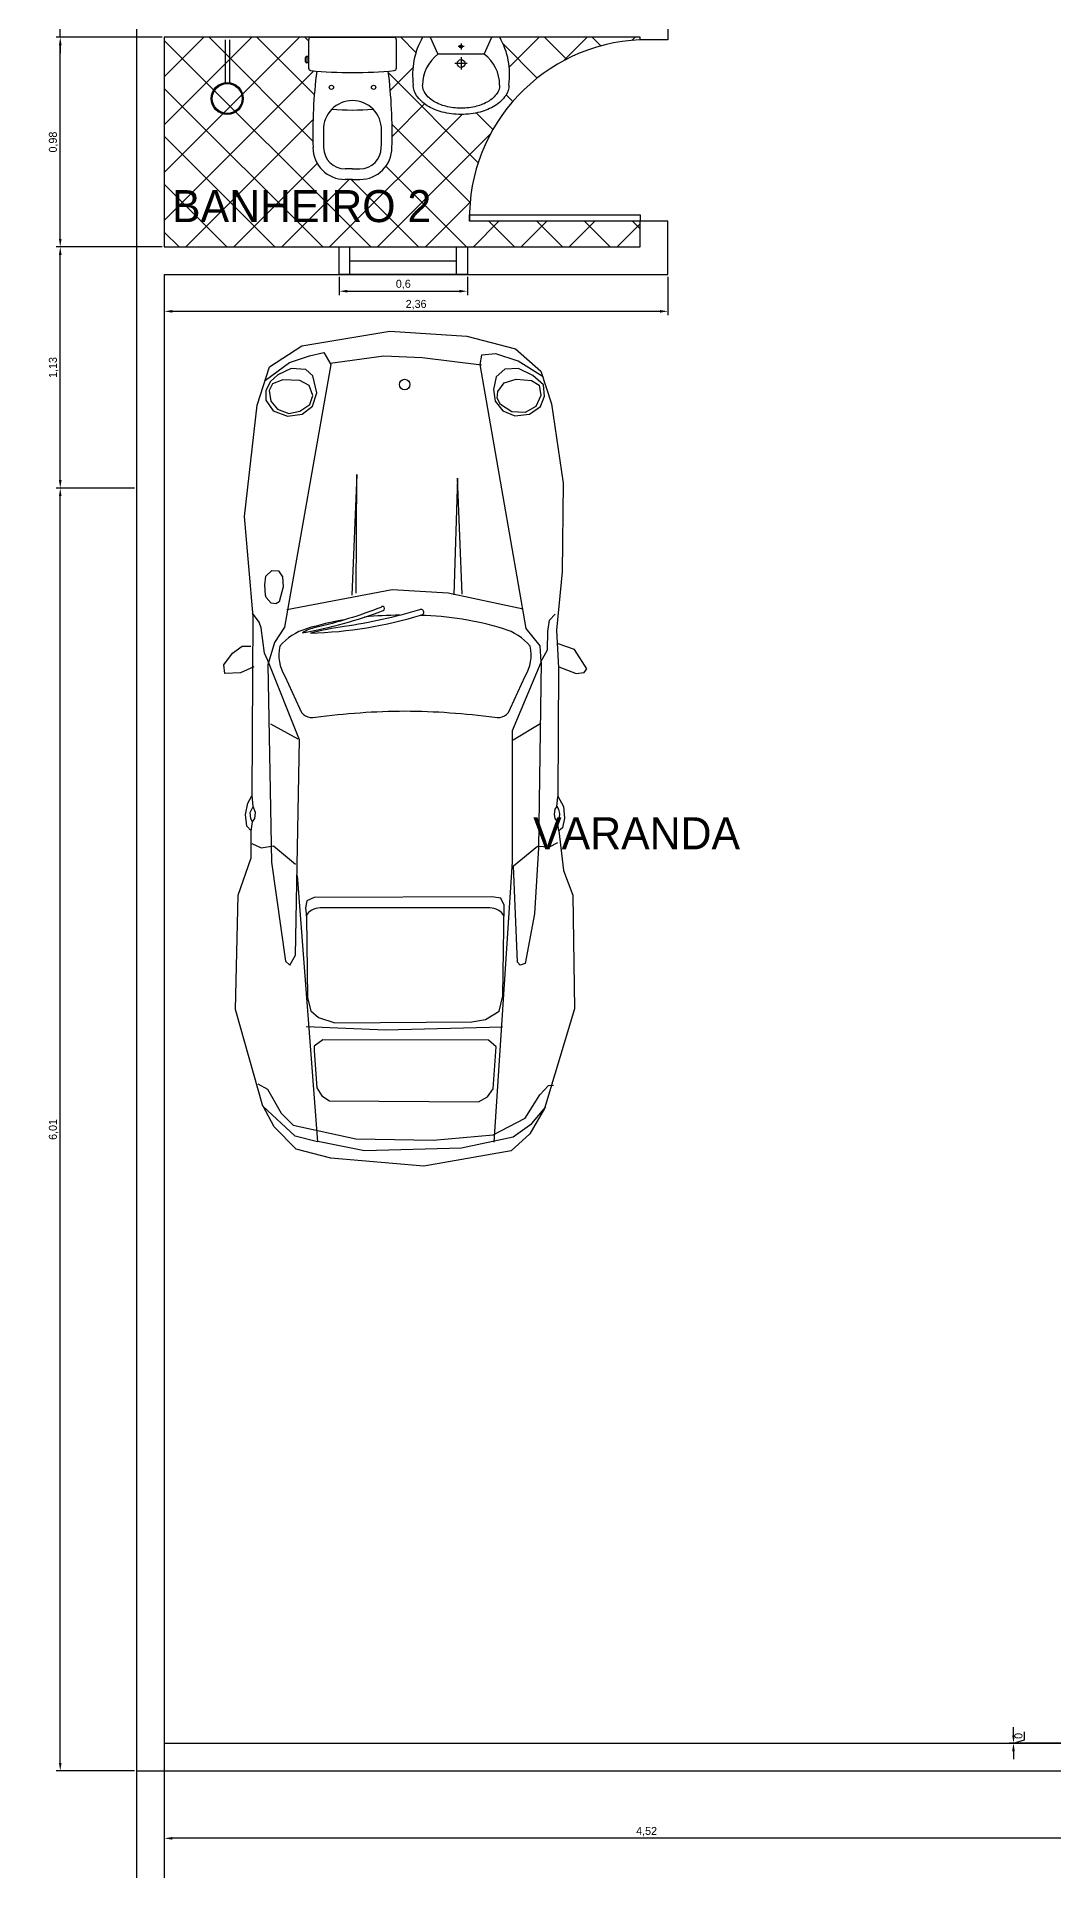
# Model space of a CAD drawing. Header units: millimetres. Extents: x 10 to 172, y 10 to 32.
# Drawn here: x 9.53 to 14.3, y 14.52 to 23.11 of the extents above; entities that cross this region are included whole.
import ezdxf

# ---------------------------------------------------------------- set-up
doc = ezdxf.new("R2010")
doc.units = ezdxf.units.MM
for name, color, linetype in [('Cotas', 30, 'Continuous'), ('Janelas e Portas', 6, 'Continuous'), ('Moveis e Auto.', 4, 'Continuous'), ('Paredes', 7, 'Continuous'), ('Pisos', 2, 'Continuous'), ('Terreno', 1, 'Continuous'), ('Texto', 7, 'Continuous')]:
    doc.layers.add(name, color=color, linetype=linetype)
doc.styles.add('texto', font='')
doc.styles.get('texto').set_extended_font_data('Century Gothic')
doc.dimstyles.new('ISO-25', dxfattribs={"dimscale": 0.015, "dimtxt": 2.5, "dimasz": 2.5, "dimexe": 1.25, "dimexo": 0.625, "dimtad": 1, "dimtxsty": 'Standard', "dimcen": 2.5, "dimadec": 0, "dimazin": 0, "dimtfac": 1, "dimtmove": 0, "dimatfit": 3, "dimfxl": 1, "dimarcsym": 0})

# ---------------------------------------------------------------- blocks, each defined once
blk = doc.blocks.new('vs_cx_pl')
for p, q in [((0, -0.195), (0, 0.195)), ((0.01, 0.205), (0.1459, 0.205)), ((0.6163, 0), (0.6163, 0.035)), ((0.6163, 0), (0.6163, -0.035)), ((0.6663, 0), (0.6663, 0.035)), ((0.6663, 0), (0.6663, -0.035)), ((0.1459, -0.205), (0.01, -0.205)), ((0.0895, -0.205), (0.0895, -0.2144)), ((0.0895, -0.2144), (0.1194, -0.2144)), ((0.1144, -0.2194), (0.0945, -0.2194)), ((0.1194, -0.205), (0.1194, -0.2144))]:
    blk.add_line(p, q)
for centre in [(0.2346, 0.0989), (0.2346, -0.0989)]:
    blk.add_circle(centre, 0.01)
for centre, radius, start, end in [((0.01, 0.195), 0.01, 90, 180), ((0.1459, 0.195), 0.01, 5.31889, 90), ((-1.9486, 0), 2.1136, 354.68111, 5.31889), ((0.4499, -2.1461), 2.332, 88.36738, 97.18306), ((0.5163, 0.035), 0.15, 0, 90), ((0.4326, 0), 0.1359, 89.27438, 180), ((-0.9226, 0), 1.2634, 355.61006, 4.38994), ((0.4098, -5.8173), 5.9533, 88.98774, 89.78139), ((0.5163, 0.035), 0.1, 0, 90), ((0.4326, 0), 0.1359, 180, 270.72562), ((0.5163, -0.035), 0.1, 270, 0), ((0.5163, -0.035), 0.15, 270, 0), ((0.4499, 2.1461), 2.332, 262.81694, 271.63262), ((0.4098, 5.8173), 5.9533, 270.21861, 271.01226), ((0.01, -0.195), 0.01, 180, 270), ((0.0945, -0.2144), 0.005, 180, 270), ((0.1144, -0.2144), 0.005, 270, 0), ((0.1459, -0.195), 0.01, 270, 354.68111)]:
    blk.add_arc(centre, radius, start, end)
blk = doc.blocks.new('vaso_top_2')
blk.add_blockref('vs_cx_pl', (0, 0))
blk = doc.blocks.new('CHUVEIRO')
for p, q in [((0, 0.02), (0.2006, 0.02)), ((0, 0), (0.2006, 0))]:
    blk.add_line(p, q)
for radius in [0.075, 0.07]:
    blk.add_circle((0.2749, 0.01), radius)
blk = doc.blocks.new('LAVATORIO')
for p, q in [((0, 0.1806), (0, -0.1806)), ((0.0795, 0.1084), (0, 0.1445)), ((0.0795, 0.1084), (0.0795, -0.1084)), ((0.0433, 0.0144), (0.0433, -0.0144)), ((0.1228, 0.0289), (0.1228, -0.0289)), ((0.0289, 0), (0.0578, 0)), ((0.0939, 0), (0.1517, 0)), ((0, -0.1445), (0.0795, -0.1084))]:
    blk.add_line(p, q)
for points in [[(0.224, 0.224, -0.149682), (0.2725, 0.2091, -0.107064), (0.321, 0.1584, -0.075451), (0.3501, 0.0896, -0.062235), (0.3612, 0, -0.062235)], [(0.224, 0.1806, -0.152216), (0.2621, 0.1687, -0.106943), (0.3006, 0.1277, -0.074343), (0.3235, 0.0724, -0.060974), (0.3323, 0, -0.060974), (0.3235, -0.0724, -0.074343), (0.3006, -0.1277, -0.106943), (0.2621, -0.1687, -0.152216), (0.224, -0.1806, -0.152216)], [(0.3612, 0, -0.062235), (0.3501, -0.0896, -0.075451), (0.321, -0.1584, -0.107064), (0.2725, -0.2091, -0.149682), (0.224, -0.224, -0.149682)]]:
    blk.add_lwpolyline(points, format="xyb")
for centre, radius in [((0.0433, 0), 0.00722), ((0.1228, 0), 0.0181)]:
    blk.add_circle(centre, radius)
for centre, radius, start, end in [((0.1744, -0.1203), 0.3478, 81.81044, 120.09769), ((0.224, 0), 0.1806, 90, 143.1301), ((0.224, 0), 0.1806, 216.8699, 270), ((0.1744, 0.1203), 0.3478, 239.90231, 278.18956)]:
    blk.add_arc(centre, radius, start, end)
blk = doc.blocks.new('auto_3')
for points in [[(-0.4289, 0.5767), (-1.6763, 0.4809), (-1.6496, 0.5856), (-1.5093, 0.737), (-1.0571, 0.8661), (-0.5202, 0.8528), (-0.3465, 0.7927), (-0.2208, 0.7924), (-0.1773, 0.786), (-0.1609, 0.7746), (-0.1333, 0.771), (-0.1055, 0.7834), (-0.0543, 0.7881), (0.7855, 0.7822), (1.2536, 0.824), (1.7751, 0.7632), (1.954, 0.7061), (2.0529, 0.5539), (2.1214, 0.143), (2.098, -0.2187), (2.0388, -0.4473), (1.9347, -0.5657), (1.7815, -0.6146), (1.4099, -0.6698), (0.9936, -0.6649), (0.7209, -0.6381), (0.5449, -0.6478), (-0.0574, -0.6454), (-0.106, -0.6708), (-0.1607, -0.6757), (-0.2047, -0.6665), (-0.2192, -0.6497), (-0.4057, -0.6708), (-0.521, -0.7145), (-1.0533, -0.723), (-1.5205, -0.5823), (-1.6394, -0.5131), (-1.7183, -0.427), (-1.7901, -0.0175), (-1.7525, 0.4192), (-1.7113, 0.5813), (-1.6057, 0.6844), (-1.5086, 0.7353)], [(0.5493, 0.7797), (0.5209, 0.8426), (0.5178, 0.9151), (0.5587, 0.9198), (0.6123, 0.8788), (0.6453, 0.8348), (0.6453, 0.7938)], [(1.8922, 0.7246), (1.9754, 0.6129), (2.0065, 0.5193), (2.0221, 0.4518), (1.965, 0.418), (0.7356, 0.6363), (0.6628, 0.683), (0.5588, 0.7142), (-0.3655, 0.696), (-0.8307, 0.6311), (-0.8489, 0.6103), (-0.8022, 0.5843), (0.2072, 0.5656), (0.5789, 0.7136), (0.6127, 0.7292), (0.7322, 0.7448), (0.7582, 0.7552), (0.7998, 0.7864)], [(-0.2788, 0.789), (-0.2996, 0.7448), (-0.2892, 0.6877), (-0.375, 0.5837)], [(-0.2193, 0.7926), (-0.198, 0.8128), (-0.1436, 0.8187), (-0.0897, 0.808), (-0.0556, 0.7883)], [(-0.1783, 0.7856), (-0.1623, 0.7942), (-0.1329, 0.7968), (-0.1084, 0.7835)], [(-1.4041, 0.7607), (-1.43, 0.7154), (-1.5421, 0.6508), (-1.5981, 0.5947), (-1.6628, 0.3017), (-1.6693, -0.0603), (-1.6434, -0.3426), (-1.5658, -0.4913), (-1.4558, -0.5602), (-1.4127, -0.6012), (-1.4106, -0.6249)], [(0.2826, 0.7007), (0.2124, 0.5733)], [(0.8191, -0.4819), (0.8944, -0.1312), (0.91, 0.1312), (0.8165, 0.6249)], [(-1.136, 0.5341), (-1.1517, 0.1628), (-1.1373, -0.3864)], [(-1.6732, 0.4795), (-1.7174, 0.2612), (-1.7044, -0.1934), (-1.6524, -0.4351), (-1.59, -0.5234), (-1.512, -0.5884)], [(1.9627, -0.2871), (1.9965, -0.0091), (2.0043, 0.1702), (1.9705, 0.4222)], [(0.8944, 0.3001), (1.4507, 0.2975), (0.8841, 0.3209)], [(0.8892, -0.1961), (1.4325, -0.1754), (0.8867, -0.1572)], [(1.9081, -0.5755), (1.9809, -0.4585), (2.0147, -0.3546), (2.0095, -0.2871), (1.9653, -0.2793), (0.7281, -0.4949), (0.6475, -0.5599), (0.5722, -0.5651), (0.6293, -0.5962), (0.7151, -0.5988), (0.7671, -0.6066), (0.7957, -0.6326)], [(-1.6784, -0.3467), (-0.3647, -0.4325), (0.2513, -0.4325), (0.571, -0.5676), (-0.2997, -0.5546), (-0.609, -0.5364), (-0.8403, -0.4923), (-0.8481, -0.4689), (-0.8351, -0.4559), (-0.3829, -0.4377), (-0.2919, -0.5494), (-0.2945, -0.6066), (-0.2737, -0.6455)], [(0.2071, -0.4351), (0.2851, -0.565)], [(-0.2192, -0.6492), (-0.1763, -0.6431), (-0.161, -0.6331), (-0.142, -0.6289), (-0.1181, -0.6328), (-0.1067, -0.6407), (-0.0588, -0.6457)], [(-0.1773, -0.6434), (-0.1586, -0.6531), (-0.1389, -0.6544), (-0.1194, -0.6494), (-0.1059, -0.6418)], [(0.5489, -0.6497), (0.5181, -0.7305), (0.522, -0.7677), (0.5399, -0.7805), (0.6298, -0.7228), (0.6567, -0.6459)]]:
    blk.add_lwpolyline(points)
for points in [[(0.8843, 0.725), (0.9339, 0.728), (0.9733, 0.7231), (1.0001, 0.6954), (0.9982, 0.6637), (0.9714, 0.6453), (0.9242, 0.6423), (0.8531, 0.6608), (0.8434, 0.6759), (0.8473, 0.6983), (0.874, 0.7216)], [(1.8439, 0.7228), (1.7988, 0.7234), (1.7483, 0.6889), (1.723, 0.6218), (1.7329, 0.5527), (1.7699, 0.504), (1.8334, 0.4837), (1.9129, 0.5034), (1.9419, 0.5355), (1.9462, 0.6039), (1.9178, 0.6674), (1.8858, 0.7019)], [(1.8432, 0.7074), (1.7939, 0.7006), (1.7563, 0.6686), (1.7366, 0.6162), (1.7471, 0.5632), (1.7779, 0.5176), (1.8198, 0.5028), (1.8667, 0.5201), (1.8901, 0.5644), (1.8932, 0.6439), (1.8753, 0.6926)], [(-0.6219, 0.5328), (-1.0012, 0.5276), (-1.0627, 0.5132), (-1.0941, 0.4766), (-1.119, 0.3994), (-1.1137, -0.2413), (-1.1033, -0.3053), (-1.064, -0.3707), (-0.9921, -0.3877), (-0.5682, -0.393), (-0.5342, -0.3786), (-0.529, -0.3354), (-0.5316, 0.4962), (-0.5473, 0.5315), (-0.58, 0.538)], [(-1.4843, 0.4255), (-1.4895, -0.2728), (-1.466, -0.3159), (-1.428, -0.3421), (-1.2318, -0.3564), (-1.2004, -0.3198), (-1.1978, 0.4556), (-1.2279, 0.4961), (-1.2501, 0.4961), (-1.4241, 0.4843), (-1.4607, 0.4608)], [(1.8488, -0.344), (1.7933, -0.3514), (1.7476, -0.3872), (1.7248, -0.4432), (1.7329, -0.5123), (1.7692, -0.5634), (1.8167, -0.5831), (1.8697, -0.5782), (1.9141, -0.5283), (1.9468, -0.4611), (1.9437, -0.3964), (1.9073, -0.3563)], [(1.8383, -0.3631), (1.8802, -0.3933), (1.8975, -0.45), (1.8901, -0.5221), (1.8691, -0.5579), (1.8204, -0.5647), (1.768, -0.5425), (1.7409, -0.4925), (1.7433, -0.4291), (1.7779, -0.3767), (1.8075, -0.3613)]]:
    blk.add_lwpolyline(points, close=True)
for points in [[(0.7696, 0.3526, 0.031083), (0.7277, 0.5323, 0.14503), (0.6452, 0.6584, 0.190771), (0.5057, 0.6342), (0.3552, 0.5663, 0.400838), (0.3127, 0.4911, -0.031829), (0.3422, 0.0712, -0.031829), (0.3127, -0.3486, 0.400838), (0.3552, -0.4238), (0.5057, -0.4917, 0.190771), (0.6452, -0.516, 0.14503), (0.7277, -0.3898, 0.06672), (0.7899, -0.0001)], [(-0.6185, -0.3933, 0.278411), (-0.5807, -0.3265), (-0.5807, 0.0712), (-0.5807, 0.4689, 0.278411), (-0.6185, 0.5358)], [(0.7903, 0.0958, 0.027717), (0.7823, 0.2602)]]:
    blk.add_lwpolyline(points, format="xyb")
for points in [[(0.7081, 0.5511, 0.043566), (0.8127, 0.1731, 1.353737), (0.8277, 0.1845, -0.037508), (0.7334, 0.4902, 0.084927)], [(0.8162, 0.003, -0.036962), (0.738, 0.3557, 0.02456), (0.707, 0.5143, 0.066931), (0.7921, -0.0073, 1.115799)]]:
    blk.add_lwpolyline(points, format="xyb", close=True)
blk.add_circle((1.8715, 0.0728), 0.0245)
blk = doc.blocks.new('*D40')
at = {"layer": 'Cotas', "color": 0, "lineweight": -2, "transparency": 16777216}
for p, q in [((14.1091, 15.157), (14.1091, 15.1945)), ((14.1091, 15.1195), (14.1606, 15.1349)), ((14.1606, 15.1349), (14.1606, 15.1724)), ((10.1394, 15.1195), (14.1278, 15.1195)), ((14.6406, 15.1195), (14.0903, 15.1195)), ((14.1091, 15.082), (14.1091, 15.0445))]:
    blk.add_line(p, q, dxfattribs=at)
at = {"layer": 'Cotas', "color": 0, "transparency": 16777216}
for points in [[(14.1028, 15.157), (14.1153, 15.157), (14.1091, 15.1195)], [(14.1028, 15.082), (14.1153, 15.082), (14.1091, 15.1195)]]:
    blk.add_solid(points, dxfattribs=at)
at = {"layer": 'Cotas', "color": 0, "transparency": 16777216, "insert": (14.1325, 15.1537), "char_height": 0.0375, "attachment_point": 5, "rotation": 90}
blk.add_mtext('0', dxfattribs=at)
blk = doc.blocks.new('*D41')
at = {"layer": 'Cotas', "color": 0, "lineweight": -2, "transparency": 16777216}
for p, q in [((10.13, 15.1101), (10.13, 14.6551)), ((14.65, 15.1101), (14.65, 14.6551)), ((14.6125, 14.6739), (10.1675, 14.6739))]:
    blk.add_line(p, q, dxfattribs=at)
at = {"layer": 'Cotas', "color": 0, "transparency": 16777216}
for points in [[(10.1675, 14.6801), (10.1675, 14.6676), (10.13, 14.6739)], [(14.6125, 14.6801), (14.6125, 14.6676), (14.65, 14.6739)]]:
    blk.add_solid(points, dxfattribs=at)
at = {"layer": 'Cotas', "color": 0, "transparency": 16777216, "insert": (12.39, 14.7051), "char_height": 0.0375, "attachment_point": 5}
blk.add_mtext('4,52', dxfattribs=at)
blk = doc.blocks.new('*D42')
at = {"layer": 'Cotas', "color": 0, "lineweight": -2, "transparency": 16777216}
for p, q in [((10.13, 21.9901), (10.13, 21.8093)), ((12.49, 21.9901), (12.49, 21.8093)), ((10.1675, 21.8281), (12.4525, 21.8281))]:
    blk.add_line(p, q, dxfattribs=at)
at = {"layer": 'Cotas', "color": 0, "transparency": 16777216}
for points in [[(10.1675, 21.8343), (10.1675, 21.8218), (10.13, 21.8281)], [(12.4525, 21.8343), (12.4525, 21.8218), (12.49, 21.8281)]]:
    blk.add_solid(points, dxfattribs=at)
at = {"layer": 'Cotas', "color": 0, "transparency": 16777216, "insert": (11.31, 21.8593), "char_height": 0.0375, "attachment_point": 5}
blk.add_mtext('2,36', dxfattribs=at)
blk = doc.blocks.new('*D43')
at = {"layer": 'Cotas', "color": 0, "lineweight": -2, "transparency": 16777216}
for p, q in [((10.95, 21.9901), (10.95, 21.9036)), ((10.9875, 21.9223), (11.5125, 21.9223)), ((11.55, 21.9901), (11.55, 21.9036))]:
    blk.add_line(p, q, dxfattribs=at)
at = {"layer": 'Cotas', "color": 0, "transparency": 16777216}
for points in [[(10.9875, 21.9286), (10.9875, 21.9161), (10.95, 21.9223)], [(11.5125, 21.9286), (11.5125, 21.9161), (11.55, 21.9223)]]:
    blk.add_solid(points, dxfattribs=at)
at = {"layer": 'Cotas', "color": 0, "transparency": 16777216, "insert": (11.25, 21.9536), "char_height": 0.0375, "attachment_point": 5}
blk.add_mtext('0,6', dxfattribs=at)
blk = doc.blocks.new('*D81')
at = {"layer": 'Cotas', "color": 0, "lineweight": -2, "transparency": 16777216}
for p, q in [((9.9906, 21), (9.6238, 21)), ((9.6425, 15.0275), (9.6425, 20.9625)), ((9.9906, 14.99), (9.6238, 14.99))]:
    blk.add_line(p, q, dxfattribs=at)
at = {"layer": 'Cotas', "color": 0, "transparency": 16777216}
for points in [[(9.6363, 20.9625), (9.6488, 20.9625), (9.6425, 21)], [(9.6363, 15.0275), (9.6488, 15.0275), (9.6425, 14.99)]]:
    blk.add_solid(points, dxfattribs=at)
at = {"layer": 'Cotas', "color": 0, "transparency": 16777216, "insert": (9.6113, 17.995), "char_height": 0.0375, "attachment_point": 5, "rotation": 90}
blk.add_mtext('6,01', dxfattribs=at)
blk = doc.blocks.new('*D82')
at = {"layer": 'Cotas', "color": 0, "lineweight": -2, "transparency": 16777216}
for p, q in [((10.1206, 22.13), (9.6238, 22.13)), ((9.6425, 21.0375), (9.6425, 22.0925)), ((9.9906, 21), (9.6238, 21))]:
    blk.add_line(p, q, dxfattribs=at)
at = {"layer": 'Cotas', "color": 0, "transparency": 16777216}
for points in [[(9.6363, 22.0925), (9.6488, 22.0925), (9.6425, 22.13)], [(9.6363, 21.0375), (9.6488, 21.0375), (9.6425, 21)]]:
    blk.add_solid(points, dxfattribs=at)
at = {"layer": 'Cotas', "color": 0, "transparency": 16777216, "insert": (9.6113, 21.565), "char_height": 0.0375, "attachment_point": 5, "rotation": 90}
blk.add_mtext('1,13', dxfattribs=at)
blk = doc.blocks.new('*D83')
at = {"layer": 'Cotas', "color": 0, "lineweight": -2, "transparency": 16777216}
for p, q in [((10.1206, 23.112), (9.6238, 23.112)), ((9.6425, 22.1675), (9.6425, 23.0745)), ((10.1206, 22.13), (9.6238, 22.13))]:
    blk.add_line(p, q, dxfattribs=at)
at = {"layer": 'Cotas', "color": 0, "transparency": 16777216}
for points in [[(9.6363, 23.0745), (9.6488, 23.0745), (9.6425, 23.112)], [(9.6363, 22.1675), (9.6488, 22.1675), (9.6425, 22.13)]]:
    blk.add_solid(points, dxfattribs=at)
at = {"layer": 'Cotas', "color": 0, "transparency": 16777216, "insert": (9.6113, 22.621), "char_height": 0.0375, "attachment_point": 5, "rotation": 90}
blk.add_mtext('0,98', dxfattribs=at)
blk = doc.blocks.new('*D84')
at = {"layer": 'Cotas', "color": 0, "lineweight": -2, "transparency": 16777216}
for p, q in [((9.5879, 23.1714), (9.5879, 23.2964)), ((10.1206, 23.198), (9.6238, 23.198)), ((9.6425, 23.2355), (9.6425, 23.273)), ((9.6425, 23.112), (9.6425, 23.198)), ((9.6425, 23.112), (9.6425, 23.198)), ((9.6425, 23.155), (9.5879, 23.1714)), ((10.1206, 23.112), (9.6238, 23.112)), ((9.6425, 23.0745), (9.6425, 23.037))]:
    blk.add_line(p, q, dxfattribs=at)
at = {"layer": 'Cotas', "color": 0, "transparency": 16777216}
for points in [[(9.6363, 23.2355), (9.6488, 23.2355), (9.6425, 23.198)], [(9.6363, 23.0745), (9.6488, 23.0745), (9.6425, 23.112)]]:
    blk.add_solid(points, dxfattribs=at)
at = {"layer": 'Cotas', "color": 0, "transparency": 16777216, "insert": (9.5566, 23.2339), "char_height": 0.0375, "attachment_point": 5, "rotation": 90}
blk.add_mtext('0,09', dxfattribs=at)

msp = doc.modelspace()

# ---------------------------------------------------------------- hatches: boundary and pattern name
at = {"layer": 'Pisos'}
h = msp.add_hatch(dxfattribs=at)
h.set_pattern_fill('ANSI37', color=256, scale=0.05)
h.paths.add_polyline_path([(21.22, 19.46), (20.9813, 19.46), (20.9813, 19.2594, -0.375565), (21.0463, 19.1851, -1), (20.8963, 19.1851, -0.375565), (20.9613, 19.2594), (20.9613, 19.46), (20.4407, 19.46, -0.414214), (20.4507, 19.45), (20.4507, 19.3141, -0.387278), (20.4416, 19.3041, -0.003358), (20.4133, 19.3017, -0.038485), (20.4307, 18.9437, -0.414214), (20.2807, 18.7937), (20.2457, 18.7937), (20.2107, 18.7937, -0.414214), (20.0607, 18.9437, -0.038485), (20.078, 19.3017, -0.003358), (20.0497, 19.3041, -0.387278), (20.0407, 19.3141), (20.0407, 19.3406), (20.0262, 19.3406), (20.0262, 19.3705), (20.0407, 19.3705), (20.0407, 19.46), (19.6782, 19.46, -0.16861), (19.7215, 19.2361, -0.149682), (19.7066, 19.1875, -0.107064), (19.6559, 19.139, -0.075451), (19.5871, 19.11, -0.062235), (19.4975, 19.0988, -0.062235), (19.4079, 19.11, -0.075451), (19.3392, 19.139, -0.107064), (19.2884, 19.1875, -0.149682), (19.2736, 19.2361, -0.16861), (19.3169, 19.46), (19.17, 19.46), (19.17, 18.92, -0.404644), (19.77, 18.27), (19.17, 18.27), (19.17, 18.19), (21.22, 18.19)])
h.paths.add_polyline_path([(12.36, 23.1), (12.36, 23.112), (11.7016, 23.112, -0.168597), (11.7449, 22.8881, -0.149682), (11.73, 22.8395, -0.107064), (11.6793, 22.791, -0.075451), (11.6105, 22.762, -0.062235), (11.5209, 22.7508, -0.062235), (11.4313, 22.762, -0.075451), (11.3625, 22.791, -0.107064), (11.3118, 22.8395, -0.149682), (11.2969, 22.8881, -0.168597), (11.3403, 23.112), (11.2064, 23.112, -0.426837), (11.2168, 23.102), (11.2168, 22.9661, -0.387278), (11.2077, 22.9561, -0.003358), (11.1794, 22.9537, -0.038485), (11.1968, 22.5957, -0.414214), (11.0468, 22.4457), (11.0118, 22.4457), (10.9768, 22.4457, -0.414214), (10.8268, 22.5957, -0.038485), (10.8441, 22.9537, -0.003358), (10.8159, 22.9561, -0.387278), (10.8068, 22.9661), (10.8068, 22.9926), (10.7924, 22.9926), (10.7924, 23.0225), (10.8068, 23.0225), (10.8068, 23.112), (10.13, 23.112), (10.13, 22.13), (12.36, 22.13), (12.36, 22.25), (11.56, 22.25, -0.407)])

# ---------------------------------------------------------------- linework, layer by layer
at = {"layer": 'Janelas e Portas'}
for p, q in [((10.95, 22), (10.95, 22.13)), ((10.95, 22.13), (11.55, 22.13)), ((11, 22), (11, 22.13)), ((11.5, 22), (11.5, 22.13)), ((11.55, 22.13), (11.55, 22)), ((11.55, 22), (10.95, 22)), ((11, 22.065), (11.5, 22.065))]:
    msp.add_line(p, q, dxfattribs=at)
msp.add_lwpolyline([(12.36, 22.25), (11.56, 22.25), (11.56, 22.28), (12.36, 22.28)], close=True, dxfattribs=at)
msp.add_arc((12.3956, 22.265), 0.8358, 92.44302, 181.02839, dxfattribs=at)
at = {"layer": 'Paredes'}
for p, q in [((10, 25.89), (10, 14.99)), ((12.49, 23.21), (12.49, 23.112)), ((12.36, 23.112), (10.13, 23.112)), ((10.13, 23.112), (10.13, 22.13)), ((12.36, 23.1), (12.36, 23.112)), ((12.49, 23.112), (12.49, 23.1)), ((12.49, 23.1), (12.36, 23.1)), ((12.36, 22.13), (12.36, 22.25)), ((12.49, 22.25), (12.36, 22.25)), ((12.49, 22), (12.49, 22.25)), ((10.13, 22.13), (12.36, 22.13)), ((10.13, 22), (10.13, 15.12)), ((10.13, 22), (12.49, 22)), ((10.13, 15.12), (14.65, 15.12)), ((10, 14.99), (21.35, 14.99))]:
    msp.add_line(p, q, dxfattribs=at)
at = {"layer": 'Terreno'}
for p, q in [((10, 32), (10, 10)), ((10.13, 23.112), (10.13, 22.13)), ((10.13, 22), (10.13, 10.13))]:
    msp.add_line(p, q, dxfattribs=at)

# ---------------------------------------------------------------- block references
at = {"layer": 'Moveis e Auto.'}
for name, p, rotation in [('vaso_top_2', (11.0118, 23.112), 270), ('LAVATORIO', (11.5209, 23.112), 270), ('CHUVEIRO', (10.415, 23.1), 270), ('auto_3', (11.3291, 19.6135), 90)]:
    msp.add_blockref(name, p, dxfattribs=dict(at, rotation=rotation))

# ---------------------------------------------------------------- texts
at = {"layer": 'Texto', "char_height": 0.15, "attachment_point": 1, "style": 'texto'}
for s, insert in [('BANHEIRO 2', (10.1661, 22.396)), ('VARANDA', (11.8582, 19.4576))]:
    msp.add_mtext_dynamic_manual_height_columns(s, width=1.402724, gutter_width=0.75, heights=[0], dxfattribs=dict(at, insert=insert))

# ---------------------------------------------------------------- dimensions: what is measured, and where the dimension line sits
at = {"layer": 'Cotas'}
for base, p1, p2, picture, middle in [((9.6425, 23.198), (10.13, 23.112), (10.13, 23.198), '*D84', (9.5566, 23.1808)), ((9.6425, 23.112), (10.13, 22.13), (10.13, 23.112), '*D83', (9.6113, 22.621)), ((9.6425, 22.13), (10, 21), (10.13, 22.13), '*D82', (9.6113, 21.565)), ((14.1090786067, 15.1194748997), (14.6499991314, 15.1194748997), (10.1299991314, 15.1194748997), '*D40', (14.1325161067, 15.1443186497))]:
    dim = msp.add_linear_dim(base=base, p1=p1, p2=p2, angle=90, dimstyle='ISO-25', override={"dimtmove": 1}, dxfattribs=at)
    dim.commit()
    dim.dimension.update_dxf_attribs({"geometry": picture, "text_midpoint": middle})
for base, p1, p2, picture, middle in [((12.49, 21.8281), (10.13, 21.9995), (12.49, 21.9995), '*D42', (11.31, 21.8593)), ((11.55, 21.9223), (10.95, 21.9995), (11.55, 21.9995), '*D43', (11.25, 21.9536))]:
    dim = msp.add_linear_dim(base=base, p1=p1, p2=p2, dimstyle='ISO-25', dxfattribs=at)
    dim.commit()
    dim.dimension.update_dxf_attribs({"geometry": picture, "text_midpoint": middle})
dim = msp.add_linear_dim(base=(9.6425, 21), p1=(10, 14.99), p2=(10, 21), angle=90, dimstyle='ISO-25', dxfattribs=at)
dim.commit()
dim.dimension.update_dxf_attribs({"geometry": '*D81', "text_midpoint": (9.6113, 17.995)})
dim = msp.add_linear_dim(base=(10.13, 14.6739), p1=(14.65, 15.1195), p2=(10.13, 15.1195), dimstyle='ISO-25', override={"dimtmove": 1}, dxfattribs=at)
dim.commit()
dim.dimension.update_dxf_attribs({"geometry": '*D41', "text_midpoint": (12.39, 14.7051)})

doc.saveas('drawing.dxf')
